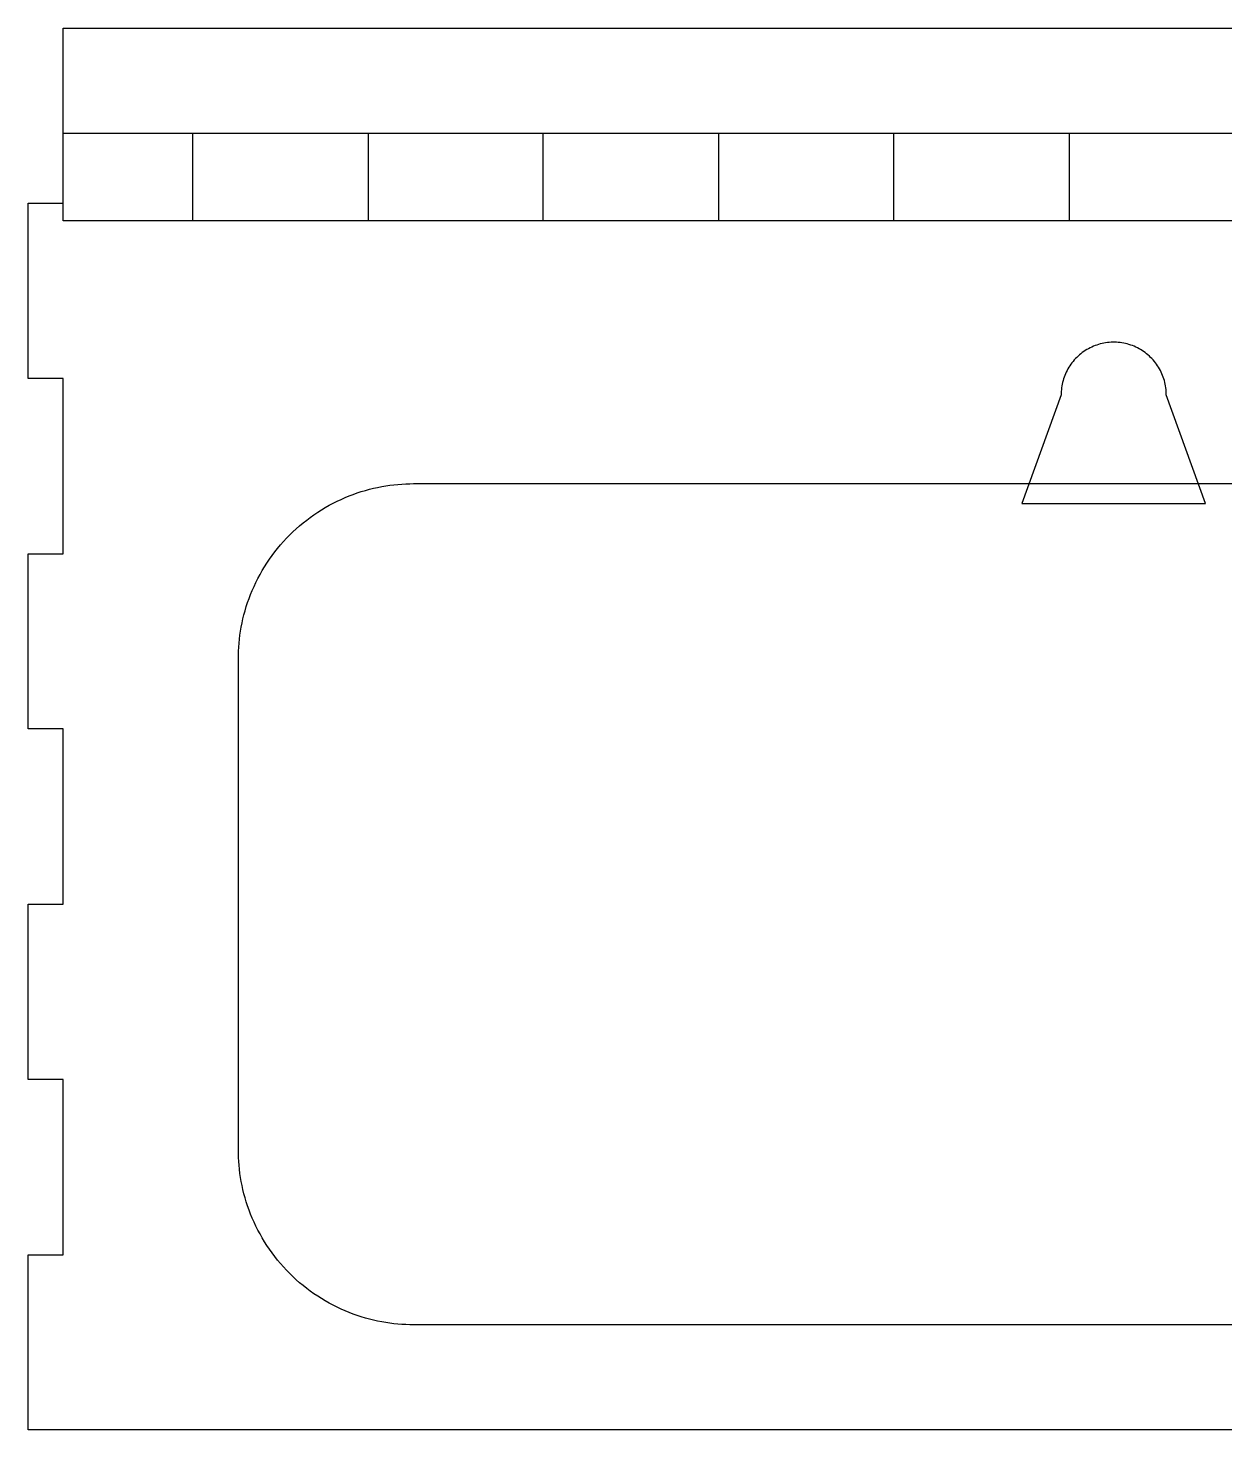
# Model space of a CAD drawing. Header units: millimetres. Extents: x -10 to 1222, y -4 to 914.
# Drawn here: x -10 to 331.5, y 0 to 400 of the extents above; entities that cross this region are included whole.
import ezdxf

# ---------------------------------------------------------------- set-up
doc = ezdxf.new("R2010")
doc.units = ezdxf.units.MM
doc.header["$MEASUREMENT"] = 0
for name, color, linetype, true_color in [('2D$cuna', 18, 'Continuous', 0x000000), ('2D$cuna$Interiores', 5, 'Continuous', 0x0000ff), ('2D$cuna$rebaje 5mm', 1, 'Continuous', 0xff0000)]:
    doc.layers.add(name, color=color, linetype=linetype, true_color=true_color)

msp = doc.modelspace()

# ---------------------------------------------------------------- linework, layer by layer
at = {"layer": '2D$cuna'}
for points in [[(724, 0), (0, 0), (-10, 0), (-10, 50), (0, 50), (0, 100), (-10, 100), (-10, 150), (0, 150), (0, 200), (-10, 200), (-10, 250), (0, 250), (0, 300), (-10, 300), (-10, 350), (0, 350), (0, 400)], [(0, 400), (724, 400)]]:
    msp.add_lwpolyline(points, dxfattribs=at)
at = {"layer": '2D$cuna$Interiores'}
for points in [[(37, 345), (37, 370), (87, 370), (87, 345), (37, 345)], [(137, 345), (137, 370), (187, 370), (187, 345), (137, 345)], [(237, 345), (237, 370), (287, 370), (287, 345), (237, 345)], [(624, 30), (100, 30), (98.89, 30.012), (97.771, 30.05), (96.643, 30.113), (95.507, 30.202), (94.364, 30.319), (93.215, 30.462), (92.061, 30.634), (90.902, 30.835), (89.74, 31.064), (88.575, 31.323), (87.409, 31.611), (86.242, 31.93), (85.076, 32.279), (83.913, 32.659), (82.752, 33.069), (81.595, 33.511), (80.444, 33.983), (79.3, 34.486), (78.163, 35.021), (77.035, 35.586), (75.918, 36.182), (74.812, 36.808), (73.719, 37.464), (72.64, 38.15), (71.575, 38.866), (70.527, 39.61), (69.497, 40.382), (68.485, 41.182), (67.493, 42.009), (66.521, 42.863), (65.572, 43.741), (64.645, 44.645), (63.741, 45.572), (62.863, 46.521), (62.009, 47.493), (61.182, 48.485), (60.382, 49.497), (59.61, 50.527), (58.866, 51.575), (58.15, 52.64), (57.464, 53.719), (56.808, 54.812), (56.182, 55.918), (55.586, 57.035), (55.021, 58.163), (54.486, 59.3), (53.983, 60.444), (53.511, 61.595), (53.069, 62.752), (52.659, 63.913), (52.279, 65.076), (51.93, 66.242), (51.611, 67.409), (51.323, 68.575), (51.064, 69.74), (50.835, 70.902), (50.634, 72.061), (50.462, 73.215), (50.319, 74.364), (50.202, 75.507), (50.113, 76.643), (50.05, 77.771), (50.012, 78.89), (50, 80), (50, 220), (50.012, 221.11), (50.05, 222.229), (50.113, 223.357), (50.202, 224.493), (50.319, 225.636), (50.462, 226.785), (50.634, 227.939), (50.835, 229.098), (51.064, 230.26), (51.323, 231.425), (51.611, 232.591), (51.93, 233.758), (52.279, 234.924), (52.659, 236.087), (53.069, 237.248), (53.511, 238.405), (53.983, 239.556), (54.486, 240.7), (55.021, 241.837), (55.586, 242.965), (56.182, 244.082), (56.808, 245.188), (57.464, 246.281), (58.15, 247.36), (58.866, 248.425), (59.61, 249.473), (60.382, 250.503), (61.182, 251.515), (62.009, 252.507), (62.863, 253.479), (63.741, 254.428), (64.645, 255.355), (65.572, 256.259), (66.521, 257.137), (67.493, 257.991), (68.485, 258.818), (69.497, 259.618), (70.527, 260.39), (71.575, 261.134), (72.64, 261.85), (73.719, 262.536), (74.812, 263.192), (75.918, 263.818), (77.035, 264.414), (78.163, 264.979), (79.3, 265.514), (80.444, 266.017), (81.595, 266.489), (82.752, 266.931), (83.913, 267.341), (85.076, 267.721), (86.242, 268.07), (87.409, 268.389), (88.575, 268.677), (89.74, 268.936), (90.902, 269.165), (92.061, 269.366), (93.215, 269.538), (94.364, 269.681), (95.507, 269.798), (96.643, 269.887), (97.771, 269.95), (98.89, 269.988), (100, 270)], [(100, 270), (624, 270)]]:
    msp.add_lwpolyline(points, dxfattribs=at)
at = {"layer": '2D$cuna$rebaje 5mm'}
for points in [[(0, 370), (724, 370), (724, 345), (0, 345), (0, 370)], [(314.749, 295.305), (314.742, 295.824), (314.717, 296.343), (314.674, 296.86), (314.614, 297.376), (314.535, 297.889), (314.439, 298.399), (314.325, 298.906), (314.194, 299.408), (314.046, 299.906), (313.88, 300.398), (313.697, 300.884), (313.498, 301.363), (313.282, 301.835), (313.05, 302.3), (312.802, 302.756), (312.539, 303.203), (312.26, 303.641), (311.966, 304.069), (311.658, 304.487), (311.335, 304.893), (310.998, 305.288), (310.648, 305.672), (310.285, 306.043), (309.909, 306.401), (309.521, 306.746), (309.122, 307.077), (308.711, 307.395), (308.289, 307.698), (307.857, 307.986), (307.416, 308.259), (306.965, 308.516), (306.506, 308.758), (306.038, 308.984), (305.563, 309.194), (305.081, 309.386), (304.593, 309.563), (304.099, 309.722), (303.599, 309.864), (303.095, 309.988), (302.587, 310.095), (302.076, 310.185), (301.562, 310.256), (301.045, 310.31), (300.527, 310.346), (300.009, 310.364), (299.489, 310.364), (298.971, 310.346), (298.453, 310.31), (297.936, 310.256), (297.422, 310.185), (296.911, 310.095), (296.403, 309.988), (295.899, 309.864), (295.399, 309.722), (294.905, 309.563), (294.417, 309.386), (293.935, 309.194), (293.46, 308.984), (292.992, 308.758), (292.533, 308.516), (292.082, 308.259), (291.641, 307.986), (291.209, 307.698), (290.787, 307.395), (290.376, 307.077), (289.977, 306.746), (289.589, 306.401), (289.213, 306.043), (288.85, 305.672), (288.5, 305.288), (288.163, 304.893), (287.84, 304.487), (287.532, 304.069), (287.238, 303.641), (286.959, 303.203), (286.695, 302.756), (286.448, 302.3), (286.216, 301.835), (286, 301.363), (285.801, 300.884), (285.618, 300.398), (285.452, 299.906), (285.304, 299.408), (285.173, 298.906), (285.059, 298.399), (284.963, 297.889), (284.884, 297.376), (284.824, 296.86), (284.781, 296.343), (284.756, 295.824), (284.749, 295.305)], [(284.749, 295.305), (273.531, 264.363)], [(325.967, 264.363), (314.749, 295.305)], [(273.531, 264.363), (325.967, 264.363)]]:
    msp.add_lwpolyline(points, dxfattribs=at)

doc.saveas('drawing.dxf')
